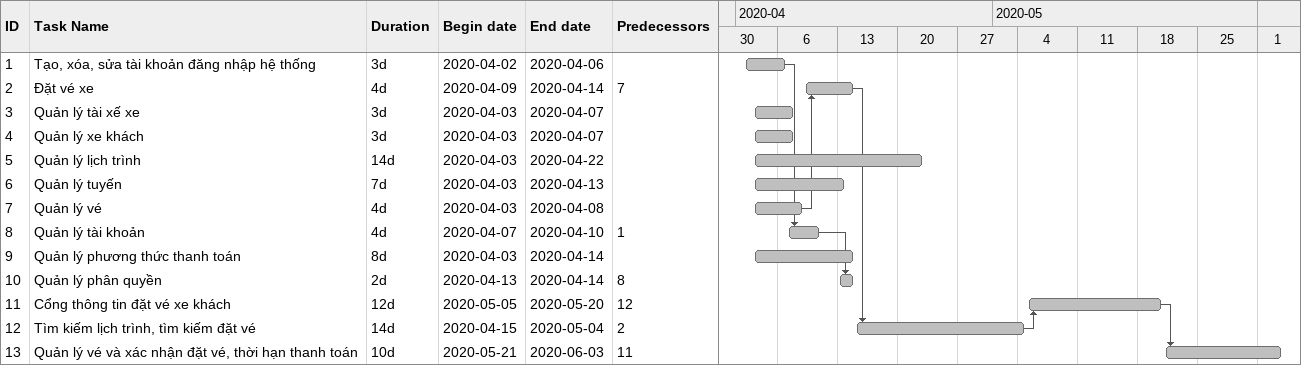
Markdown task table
| ID | Task | Duration | Start | Finish | Predecessors |
|---|---|---|---|---|---|
| 1 | Tạo, xóa, sửa tài khoản đăng nhập hệ thống | 3d | 2020-04-02 | 2020-04-06 |  |
| 2 | Đặt vé xe | 4d | 2020-04-09 | 2020-04-14 | 7 |
| 3 | Quản lý tài xế xe | 3d | 2020-04-03 | 2020-04-07 |  |
| 4 | Quản lý xe khách | 3d | 2020-04-03 | 2020-04-07 |  |
| 5 | Quản lý lịch trình | 14d | 2020-04-03 | 2020-04-22 |  |
| 6 | Quản lý tuyến | 7d | 2020-04-03 | 2020-04-13 |  |
| 7 | Quản lý vé | 4d | 2020-04-03 | 2020-04-08 |  |
| 8 | Quản lý tài khoản | 4d | 2020-04-07 | 2020-04-10 | 1 |
| 9 | Quản lý phương thức thanh toán | 8d | 2020-04-03 | 2020-04-14 |  |
| 10 | Quản lý phân quyền | 2d | 2020-04-13 | 2020-04-14 | 8 |
| 11 | Cổng thông tin đặt vé xe khách | 12d | 2020-05-05 | 2020-05-20 | 12 |
| 12 | Tìm kiếm lịch trình, tìm kiếm đặt vé | 14d | 2020-04-15 | 2020-05-04 | 2 |
| 13 | Quản lý vé và xác nhận đặt vé, thời hạn thanh toán | 10d | 2020-05-21 | 2020-06-03 | 11 |
